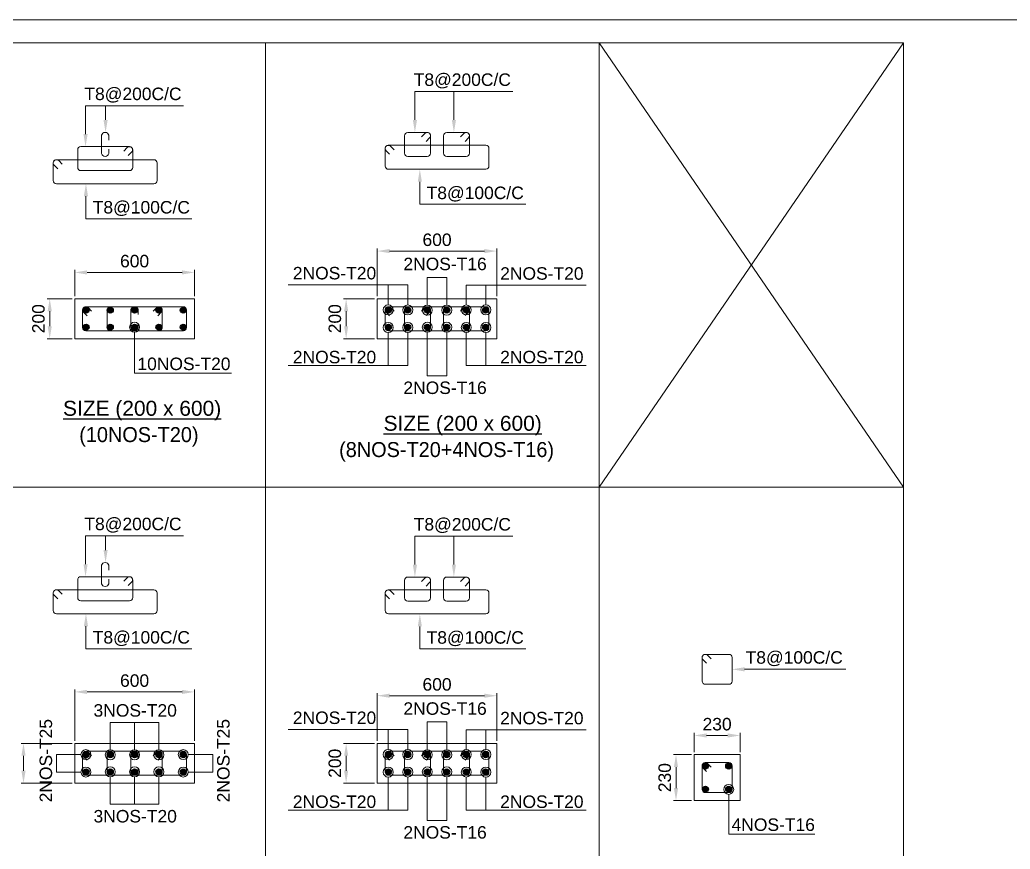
# Model space of a CAD drawing. Header units: metres. Extents: x 21100 to 202285, y -1545145 to -1477211.
# Drawn here: x 151857 to 171686, y -1502352 to -1485745 of the extents above; entities that cross this region are included whole.
import ezdxf

# ---------------------------------------------------------------- set-up
doc = ezdxf.new("R2010")
doc.units = ezdxf.units.M
doc.header["$LTSCALE"] = 15
doc.header["$MEASUREMENT"] = 0
for name, color, linetype, lineweight in [('COLUMN SECTION_ASC', 132, 'Continuous', 9), ('DIMENSION_ASC', 251, 'Continuous', 9), ('LEADER_ASC', 152, 'Continuous', 15), ('SCHEDULED BORDER_ASC', 4, 'Continuous', 18), ('STEEL DIST._ASC', 132, 'Continuous', 25), ('STIRRUPS_ASC', 22, 'Continuous', 5), ('TEXT HEADER_ASC', 7, 'Continuous', 25), ('TEXT SCHEDULE_ASC', 7, 'Continuous', 5), ('TEXT_ASC', 7, 'Continuous', 25), ('VIEWPORT_ASC', 6, 'Continuous', 15)]:
    doc.layers.add(name, color=color, linetype=linetype, lineweight=lineweight)
doc.layers.add('CONC.', color=6, linetype='Continuous')
doc.styles.add('ASC', font='swiss.ttf')
doc.styles.add('ASC_DIMENSION', font='swiss.ttf', dxfattribs={"height": 250})
doc.styles.add('STANDERD ASC', font='swiss.ttf', dxfattribs={"height": 250})

# ---------------------------------------------------------------- blocks, each defined once
blk = doc.blocks.new('_DotBlank')
at = {"color": 0, "lineweight": -2}
blk.add_line((-0.5, 0), (-1, 0), dxfattribs=at)
blk.add_circle((0, 0), 0.5, dxfattribs=at)

msp = doc.modelspace()

# ---------------------------------------------------------------- hatches: boundary and pattern name
at = {"layer": 'STEEL DIST._ASC'}
h = msp.add_hatch(color=155, dxfattribs=at)
h.dxf.hatch_style = 1
edge = h.paths.add_edge_path()
edge.add_arc((153182.3, -1491558.2), 60, 180, 540)
h = msp.add_hatch(color=155, dxfattribs=at)
h.dxf.hatch_style = 1
edge = h.paths.add_edge_path()
edge.add_arc((153668.7, -1491558.2), 60, 180, 540)
h = msp.add_hatch(color=155, dxfattribs=at)
h.dxf.hatch_style = 1
edge = h.paths.add_edge_path()
edge.add_arc((154155.2, -1491558.2), 60, 180, 540)
h = msp.add_hatch(color=155, dxfattribs=at)
h.dxf.hatch_style = 1
edge = h.paths.add_edge_path()
edge.add_arc((154641.8, -1491558.2), 60, 180, 540)
h = msp.add_hatch(color=155, dxfattribs=at)
h.dxf.hatch_style = 1
edge = h.paths.add_edge_path()
edge.add_arc((155128, -1491558.2), 60, 0, 360, ccw=False)
h = msp.add_hatch(color=155, dxfattribs=at)
h.dxf.hatch_style = 1
edge = h.paths.add_edge_path()
edge.add_arc((159237.5, -1491558.2), 60, 180, 540)
h = msp.add_hatch(color=155, dxfattribs=at)
h.dxf.hatch_style = 1
edge = h.paths.add_edge_path()
edge.add_arc((159623.7, -1491558.2), 60, 180, 540)
h = msp.add_hatch(color=155, dxfattribs=at)
h.dxf.hatch_style = 1
edge = h.paths.add_edge_path()
edge.add_arc((160015.2, -1491558.2), 60, 180, 540)
h = msp.add_hatch(color=155, dxfattribs=at)
h.dxf.hatch_style = 1
edge = h.paths.add_edge_path()
edge.add_arc((160403.6, -1491558.2), 60, 180, 540)
h = msp.add_hatch(color=155, dxfattribs=at)
h.dxf.hatch_style = 1
edge = h.paths.add_edge_path()
edge.add_arc((160795.1, -1491558.2), 60, 180, 540)
h = msp.add_hatch(color=155, dxfattribs=at)
h.dxf.hatch_style = 1
edge = h.paths.add_edge_path()
edge.add_arc((161183.3, -1491558.2), 60, 0, 360, ccw=False)
h = msp.add_hatch(color=155, dxfattribs=at)
h.dxf.hatch_style = 1
edge = h.paths.add_edge_path()
edge.add_arc((153182.3, -1491899.9), 60, -180, 180, ccw=False)
h = msp.add_hatch(color=155, dxfattribs=at)
h.dxf.hatch_style = 1
edge = h.paths.add_edge_path()
edge.add_arc((153668.7, -1491899.9), 60, -180, 180, ccw=False)
h = msp.add_hatch(color=155, dxfattribs=at)
h.dxf.hatch_style = 1
edge = h.paths.add_edge_path()
edge.add_arc((154155.2, -1491899.9), 60, -180, 180, ccw=False)
h = msp.add_hatch(color=155, dxfattribs=at)
h.dxf.hatch_style = 1
edge = h.paths.add_edge_path()
edge.add_arc((154641.8, -1491899.9), 60, -180, 180, ccw=False)
h = msp.add_hatch(color=155, dxfattribs=at)
h.dxf.hatch_style = 1
edge = h.paths.add_edge_path()
edge.add_arc((155128, -1491899.9), 60, 360, 720)
h = msp.add_hatch(color=155, dxfattribs=at)
h.dxf.hatch_style = 1
edge = h.paths.add_edge_path()
edge.add_arc((159237.5, -1491899.9), 60, -180, 180, ccw=False)
h = msp.add_hatch(color=155, dxfattribs=at)
h.dxf.hatch_style = 1
edge = h.paths.add_edge_path()
edge.add_arc((159623.7, -1491899.9), 60, -180, 180, ccw=False)
h = msp.add_hatch(color=155, dxfattribs=at)
h.dxf.hatch_style = 1
edge = h.paths.add_edge_path()
edge.add_arc((160015.2, -1491899.8), 60, -180, 180, ccw=False)
h = msp.add_hatch(color=155, dxfattribs=at)
h.dxf.hatch_style = 1
edge = h.paths.add_edge_path()
edge.add_arc((160403.6, -1491899.9), 60, -180, 180, ccw=False)
h = msp.add_hatch(color=155, dxfattribs=at)
h.dxf.hatch_style = 1
edge = h.paths.add_edge_path()
edge.add_arc((160795.1, -1491899.8), 60, -180, 180, ccw=False)
h = msp.add_hatch(color=155, dxfattribs=at)
h.dxf.hatch_style = 1
edge = h.paths.add_edge_path()
edge.add_arc((161183.3, -1491899.9), 60, 360, 720)
h = msp.add_hatch(color=155, dxfattribs=at)
h.dxf.hatch_style = 1
edge = h.paths.add_edge_path()
edge.add_arc((153182.3, -1500461), 60, 180, 540)
h = msp.add_hatch(color=155, dxfattribs=at)
h.dxf.hatch_style = 1
edge = h.paths.add_edge_path()
edge.add_arc((153668.7, -1500461), 60, 180, 540)
h = msp.add_hatch(color=155, dxfattribs=at)
h.dxf.hatch_style = 1
edge = h.paths.add_edge_path()
edge.add_arc((154155.2, -1500461), 60, 180, 540)
h = msp.add_hatch(color=155, dxfattribs=at)
h.dxf.hatch_style = 1
edge = h.paths.add_edge_path()
edge.add_arc((154641.8, -1500461), 60, 180, 540)
h = msp.add_hatch(color=155, dxfattribs=at)
h.dxf.hatch_style = 1
edge = h.paths.add_edge_path()
edge.add_arc((155128, -1500461), 60, 0, 360, ccw=False)
h = msp.add_hatch(color=155, dxfattribs=at)
h.dxf.hatch_style = 1
edge = h.paths.add_edge_path()
edge.add_arc((159237.5, -1500461), 60, 180, 540)
h = msp.add_hatch(color=155, dxfattribs=at)
h.dxf.hatch_style = 1
edge = h.paths.add_edge_path()
edge.add_arc((159623.7, -1500461), 60, 180, 540)
h = msp.add_hatch(color=155, dxfattribs=at)
h.dxf.hatch_style = 1
edge = h.paths.add_edge_path()
edge.add_arc((160015.2, -1500460.9), 60, 180, 540)
h = msp.add_hatch(color=155, dxfattribs=at)
h.dxf.hatch_style = 1
edge = h.paths.add_edge_path()
edge.add_arc((160403.6, -1500461), 60, 180, 540)
h = msp.add_hatch(color=155, dxfattribs=at)
h.dxf.hatch_style = 1
edge = h.paths.add_edge_path()
edge.add_arc((160795.1, -1500460.9), 60, 180, 540)
h = msp.add_hatch(color=155, dxfattribs=at)
h.dxf.hatch_style = 1
edge = h.paths.add_edge_path()
edge.add_arc((161183.3, -1500461), 60, 0, 360, ccw=False)
h = msp.add_hatch(color=155, dxfattribs=at)
h.dxf.hatch_style = 1
edge = h.paths.add_edge_path()
edge.add_arc((165584.7, -1500687.7), 60, 180, 540)
h = msp.add_hatch(color=155, dxfattribs=at)
h.dxf.hatch_style = 1
edge = h.paths.add_edge_path()
edge.add_arc((166050.4, -1500687.7), 60, 0, 360, ccw=False)
h = msp.add_hatch(color=155, dxfattribs=at)
h.dxf.hatch_style = 1
edge = h.paths.add_edge_path()
edge.add_arc((153182.3, -1500802.6), 60, -180, 180, ccw=False)
h = msp.add_hatch(color=155, dxfattribs=at)
h.dxf.hatch_style = 1
edge = h.paths.add_edge_path()
edge.add_arc((153668.7, -1500802.6), 60, -180, 180, ccw=False)
h = msp.add_hatch(color=155, dxfattribs=at)
h.dxf.hatch_style = 1
edge = h.paths.add_edge_path()
edge.add_arc((154155.2, -1500802.6), 60, -180, 180, ccw=False)
h = msp.add_hatch(color=155, dxfattribs=at)
h.dxf.hatch_style = 1
edge = h.paths.add_edge_path()
edge.add_arc((154641.8, -1500802.6), 60, -180, 180, ccw=False)
h = msp.add_hatch(color=155, dxfattribs=at)
h.dxf.hatch_style = 1
edge = h.paths.add_edge_path()
edge.add_arc((155128, -1500802.6), 60, 360, 720)
h = msp.add_hatch(color=155, dxfattribs=at)
h.dxf.hatch_style = 1
edge = h.paths.add_edge_path()
edge.add_arc((159237.5, -1500802.6), 60, -180, 180, ccw=False)
h = msp.add_hatch(color=155, dxfattribs=at)
h.dxf.hatch_style = 1
edge = h.paths.add_edge_path()
edge.add_arc((159623.7, -1500802.6), 60, -180, 180, ccw=False)
h = msp.add_hatch(color=155, dxfattribs=at)
h.dxf.hatch_style = 1
edge = h.paths.add_edge_path()
edge.add_arc((160015.2, -1500802.6), 60, -180, 180, ccw=False)
h = msp.add_hatch(color=155, dxfattribs=at)
h.dxf.hatch_style = 1
edge = h.paths.add_edge_path()
edge.add_arc((160403.6, -1500802.6), 60, -180, 180, ccw=False)
h = msp.add_hatch(color=155, dxfattribs=at)
h.dxf.hatch_style = 1
edge = h.paths.add_edge_path()
edge.add_arc((160795.1, -1500802.6), 60, -180, 180, ccw=False)
h = msp.add_hatch(color=155, dxfattribs=at)
h.dxf.hatch_style = 1
edge = h.paths.add_edge_path()
edge.add_arc((161183.3, -1500802.6), 60, 360, 720)
h = msp.add_hatch(color=155, dxfattribs=at)
h.dxf.hatch_style = 1
edge = h.paths.add_edge_path()
edge.add_arc((165584.7, -1501149.3), 60, -180, 180, ccw=False)
h = msp.add_hatch(color=155, dxfattribs=at)
h.dxf.hatch_style = 1
edge = h.paths.add_edge_path()
edge.add_arc((166050.4, -1501149.3), 60, 360, 720)

# ---------------------------------------------------------------- linework, layer by layer
at = {"layer": 'COLUMN SECTION_ASC'}
for p, q in [((152955.2, -1491329.5), (152955.2, -1492129.5)), ((155355.2, -1491329.5), (152955.2, -1491329.5)), ((155355.2, -1492129.5), (155355.2, -1491329.5)), ((159010.4, -1491329.5), (159010.4, -1492129.5)), ((161410.4, -1491329.5), (159010.4, -1491329.5)), ((161410.4, -1492129.5), (161410.4, -1491329.5)), ((152955.2, -1492129.5), (155355.2, -1492129.5)), ((159010.4, -1492129.5), (161410.4, -1492129.5)), ((152955.2, -1500232.3), (152955.2, -1501032.3)), ((155355.2, -1500232.3), (152955.2, -1500232.3)), ((155355.2, -1501032.3), (155355.2, -1500232.3)), ((159010.4, -1500232.3), (159010.4, -1501032.3)), ((161410.4, -1500232.3), (159010.4, -1500232.3)), ((161410.4, -1501032.3), (161410.4, -1500232.3)), ((165357.6, -1500459), (165357.6, -1501379)), ((166277.6, -1500459), (165357.6, -1500459)), ((166277.6, -1501379), (166277.6, -1500459)), ((152955.2, -1501032.3), (155355.2, -1501032.3)), ((159010.4, -1501032.3), (161410.4, -1501032.3)), ((165357.6, -1501379), (166277.6, -1501379))]:
    msp.add_line(p, q, dxfattribs=at)
at = {"layer": 'DIMENSION_ASC'}
for p, q in [((159010.4, -1491279.5), (159010.4, -1490325.5)), ((161410.4, -1491279.5), (161410.4, -1490325.5)), ((159260.4, -1490375.5), (161160.4, -1490375.5)), ((152955.2, -1491279.5), (152955.2, -1490752.8)), ((153205.2, -1490802.8), (155105.2, -1490802.8)), ((155355.2, -1491279.5), (155355.2, -1490752.8)), ((152905.2, -1491329.5), (152405.7, -1491329.5)), ((158960.4, -1491329.5), (158340.4, -1491329.5)), ((152455.7, -1491879.5), (152455.7, -1491579.5)), ((158390.4, -1491879.5), (158390.4, -1491579.5)), ((152905.2, -1492129.5), (152405.7, -1492129.5)), ((158960.4, -1492129.5), (158340.4, -1492129.5)), ((152955.2, -1500182.3), (152955.2, -1499152.2)), ((153205.2, -1499202.2), (155105.2, -1499202.2)), ((155355.2, -1500182.3), (155355.2, -1499152.2)), ((159010.4, -1500182.3), (159010.4, -1499228.3)), ((161410.4, -1500182.3), (161410.4, -1499228.3)), ((159260.4, -1499278.3), (161160.4, -1499278.3)), ((165357.6, -1500409), (165357.6, -1500024.7)), ((166277.6, -1500409), (166277.6, -1500024.7)), ((152905.2, -1500232.3), (151880.9, -1500232.3)), ((158960.4, -1500232.3), (158340.4, -1500232.3)), ((165607.6, -1500074.7), (166027.6, -1500074.7)), ((151930.9, -1500782.3), (151930.9, -1500482.3)), ((158390.4, -1500782.3), (158390.4, -1500482.3)), ((165307.6, -1500459), (164944.8, -1500459)), ((164994.8, -1501129), (164994.8, -1500709)), ((152905.2, -1501032.3), (151880.9, -1501032.3)), ((158960.4, -1501032.3), (158340.4, -1501032.3)), ((165307.6, -1501379), (164944.8, -1501379))]:
    msp.add_line(p, q, dxfattribs=at)
for points in [[(160015.2, -1491358.2), (160015.2, -1490901.3), (160405.6, -1490901.3)], [(160405.6, -1491358.2), (160405.6, -1490901.3), (160015.2, -1490901.3)], [(159232.6, -1491353.1), (159232.6, -1491053.1), (157227.5, -1491052.5)], [(159625, -1491354.5), (159625, -1491052.5), (157227.5, -1491052.5)], [(160795.8, -1491354.5), (160795.8, -1491059.3), (163193.3, -1491059.3)], [(161188.2, -1491353.1), (161188.2, -1491060), (163193.3, -1491059.3)], [(154155.2, -1492099.9), (154155.2, -1492822.6), (156097.1, -1492822.6)], [(159625, -1492104.5), (159625, -1492667.3), (157227.5, -1492667.3)], [(159232.6, -1492106), (159232.6, -1492666.7), (157227.5, -1492667.3)], [(160015.2, -1492100.9), (160015.2, -1492871.8), (160405.6, -1492871.8)], [(160405.6, -1492100.9), (160405.6, -1492871.8), (160015.2, -1492871.8)], [(160795.8, -1492104.5), (160795.8, -1492667.3), (163193.3, -1492667.3)], [(161188.2, -1492106), (161188.2, -1492666.7), (163193.3, -1492667.3)], [(153668.7, -1500262), (153668.7, -1499811.9), (154506.3, -1499811.9)], [(154641.6, -1500262), (154641.6, -1499811.9), (153668.7, -1499811.9)], [(154155.2, -1500262), (154155.2, -1499811.9), (154641.6, -1499811.9)], [(160015.2, -1500260.9), (160015.2, -1499804.1), (160405.6, -1499804.1)], [(160405.6, -1500260.9), (160405.6, -1499804.1), (160015.2, -1499804.1)], [(159232.6, -1500255.9), (159232.6, -1499955.9), (157227.5, -1499955.3)], [(159625, -1500257.3), (159625, -1499955.3), (157227.5, -1499955.3)], [(160795.8, -1500257.3), (160795.8, -1499962.1), (163193.3, -1499962.1)], [(161188.2, -1500255.9), (161188.2, -1499962.8), (163193.3, -1499962.1)], [(152980.8, -1500457.9), (152591.8, -1500457.9), (152591.8, -1500806.7)], [(152980.8, -1500806.7), (152591.8, -1500806.7), (152591.8, -1500457.9)], [(155329.6, -1500457.9), (155718.5, -1500457.9), (155718.5, -1500806.7)], [(155329.6, -1500806.7), (155718.5, -1500806.7), (155718.5, -1500457.9)], [(153668.7, -1501002.6), (153668.7, -1501452.8), (154506.3, -1501452.8)], [(154641.6, -1501002.6), (154641.6, -1501452.8), (153668.7, -1501452.8)], [(154155.2, -1501002.6), (154155.2, -1501452.8), (154641.6, -1501452.8)], [(159625, -1501007.3), (159625, -1501570.1), (157227.5, -1501570.1)], [(159232.6, -1501008.7), (159232.6, -1501569.5), (157227.5, -1501570.1)], [(160015.2, -1501003.7), (160015.2, -1501774.5), (160405.6, -1501774.5)], [(160405.6, -1501003.7), (160405.6, -1501774.5), (160015.2, -1501774.5)], [(160795.8, -1501007.3), (160795.8, -1501570.1), (163193.3, -1501570.1)], [(161188.2, -1501008.7), (161188.2, -1501569.5), (163193.3, -1501570.1)], [(166050.2, -1501354), (166050.2, -1502050.4), (167774.9, -1502050.4)]]:
    msp.add_lwpolyline(points, dxfattribs=at)
for points in [[(159260.4, -1490333.8), (159260.4, -1490417.2), (159010.4, -1490375.5)], [(161160.4, -1490417.2), (161160.4, -1490333.8), (161410.4, -1490375.5)], [(153205.2, -1490761.1), (153205.2, -1490844.5), (152955.2, -1490802.8)], [(155105.2, -1490844.5), (155105.2, -1490761.1), (155355.2, -1490802.8)], [(152497.3, -1491579.5), (152414, -1491579.5), (152455.7, -1491329.5)], [(158432.1, -1491579.5), (158348.8, -1491579.5), (158390.4, -1491329.5)], [(152414, -1491879.5), (152497.3, -1491879.5), (152455.7, -1492129.5)], [(158348.8, -1491879.5), (158432.1, -1491879.5), (158390.4, -1492129.5)], [(153205.2, -1499160.6), (153205.2, -1499243.9), (152955.2, -1499202.2)], [(155105.2, -1499243.9), (155105.2, -1499160.6), (155355.2, -1499202.2)], [(159260.4, -1499236.6), (159260.4, -1499320), (159010.4, -1499278.3)], [(161160.4, -1499320), (161160.4, -1499236.6), (161410.4, -1499278.3)], [(165607.6, -1500033), (165607.6, -1500116.4), (165357.6, -1500074.7)], [(166027.6, -1500116.4), (166027.6, -1500033), (166277.6, -1500074.7)], [(151972.6, -1500482.3), (151889.3, -1500482.3), (151930.9, -1500232.3)], [(158432.1, -1500482.3), (158348.8, -1500482.3), (158390.4, -1500232.3)], [(165036.5, -1500709), (164953.1, -1500709), (164994.8, -1500459)], [(151889.3, -1500782.3), (151972.6, -1500782.3), (151930.9, -1501032.3)], [(158348.8, -1500782.3), (158432.1, -1500782.3), (158390.4, -1501032.3)], [(164953.1, -1501129), (165036.5, -1501129), (164994.8, -1501379)]]:
    msp.add_solid(points, dxfattribs=at)
at = {"layer": 'LEADER_ASC'}
for points in [[(159767.4, -1487750), (159767.4, -1487182.1), (161728, -1487182.1)], [(160548, -1487750), (160548, -1487182.1), (161695.1, -1487182.1)], [(153173.1, -1488034.1), (153173.1, -1487466.3), (155133.7, -1487466.3)], [(153574.2, -1487750.2), (153574.2, -1487466.3), (155081.5, -1487466.3)], [(159865.8, -1488987.3), (159865.8, -1489439.4), (161988, -1489439.4)], [(153180.9, -1489276.1), (153180.9, -1489728.2), (155303.2, -1489728.2)], [(153173.1, -1496645.6), (153173.1, -1496077.8), (155133.7, -1496077.8)], [(153574.2, -1496361.7), (153574.2, -1496077.8), (155081.5, -1496077.8)], [(159767.4, -1496652.7), (159767.4, -1496084.9), (161728, -1496084.9)], [(160548, -1496652.7), (160548, -1496084.9), (161695.1, -1496084.9)], [(153180.9, -1497887.6), (153180.9, -1498339.7), (155303.2, -1498339.7)], [(159865.8, -1497890), (159865.8, -1498342.2), (161988, -1498342.2)], [(166367.6, -1498750.2), (168396.2, -1498750.2)]]:
    msp.add_lwpolyline(points, dxfattribs=at)
for points in [[(153615.8, -1487750.2), (153574.2, -1488000.2), (153532.5, -1487750.2)], [(159809.1, -1487750), (159767.4, -1488000), (159725.8, -1487750)], [(160589.7, -1487750), (160548, -1488000), (160506.3, -1487750)], [(153214.8, -1488034.1), (153173.1, -1488284.1), (153131.5, -1488034.1)], [(159824.1, -1488987.3), (159865.8, -1488737.3), (159907.4, -1488987.3)], [(153139.3, -1489276.1), (153180.9, -1489026.1), (153222.6, -1489276.1)], [(153615.8, -1496361.7), (153574.2, -1496611.7), (153532.5, -1496361.7)], [(153214.8, -1496645.6), (153173.1, -1496895.6), (153131.5, -1496645.6)], [(159809.1, -1496652.7), (159767.4, -1496902.7), (159725.8, -1496652.7)], [(160589.7, -1496652.7), (160548, -1496902.7), (160506.3, -1496652.7)], [(153139.3, -1497887.6), (153180.9, -1497637.6), (153222.6, -1497887.6)], [(159824.1, -1497890), (159865.8, -1497640), (159907.4, -1497890)], [(166367.6, -1498791.9), (166117.6, -1498750.2), (166367.6, -1498708.6)]]:
    msp.add_solid(points, dxfattribs=at)
at = {"layer": 'SCHEDULED BORDER_ASC'}
for p, q in [((134074.4, -1486202.8), (169549.3, -1486202.8)), ((156775.3, -1486202.8), (156775.3, -1515004)), ((163456, -1486202.8), (163456, -1515004)), ((169549.3, -1486202.8), (169549.3, -1515004)), ((144158.1, -1495105.6), (169549.3, -1495105.6))]:
    msp.add_line(p, q, dxfattribs=at)
at = {"layer": 'SCHEDULED BORDER_ASC', "color": 8}
for p, q in [((163456, -1486202.8), (169549.3, -1495105.6)), ((169549.3, -1486202.8), (163456, -1495105.6))]:
    msp.add_line(p, q, dxfattribs=at)
at = {"layer": 'STEEL DIST._ASC'}
for centre in [(153182.3, -1491558.2), (153668.7, -1491558.2), (154155.2, -1491558.2), (154641.8, -1491558.2), (155128, -1491558.2), (159237.5, -1491558.2), (159623.7, -1491558.2), (160015.2, -1491558.2), (160403.6, -1491558.2), (160795.1, -1491558.2), (161183.3, -1491558.2), (153182.3, -1491899.9), (153668.7, -1491899.9), (154155.2, -1491899.9), (154641.8, -1491899.9), (155128, -1491899.9), (159237.5, -1491899.9), (159623.7, -1491899.9), (160015.2, -1491899.8), (160403.6, -1491899.9), (160795.1, -1491899.8), (161183.3, -1491899.9), (153182.3, -1500461), (153668.7, -1500461), (154155.2, -1500461), (154641.8, -1500461), (155128, -1500461), (159237.5, -1500461), (159623.7, -1500461), (160015.2, -1500460.9), (160403.6, -1500461), (160795.1, -1500460.9), (161183.3, -1500461), (165584.7, -1500687.7), (166050.4, -1500687.7), (153182.3, -1500802.6), (153668.7, -1500802.6), (154155.2, -1500802.6), (154641.8, -1500802.6), (155128, -1500802.6), (159237.5, -1500802.6), (159623.7, -1500802.6), (160015.2, -1500802.6), (160403.6, -1500802.6), (160795.1, -1500802.6), (161183.3, -1500802.6), (165584.7, -1501149.3), (166050.4, -1501149.3)]:
    msp.add_circle(centre, 60, dxfattribs=at)
at = {"layer": 'STIRRUPS_ASC'}
for p, q in [((153492.1, -1488055.7), (153492, -1488423.7)), ((153639.3, -1488152.9), (153639.3, -1488055.8)), ((159560, -1488065), (159560, -1488415)), ((160012.8, -1487999.9), (159625, -1488000)), ((159969, -1488019.7), (159900, -1488088.6)), ((159990.5, -1488179.1), (160058.7, -1488110.9)), ((160080, -1488414.9), (160080, -1488065.6)), ((160339.9, -1488065), (160339.9, -1488415)), ((160792.7, -1487999.9), (160404.9, -1488000)), ((160748.9, -1488019.6), (160679.9, -1488088.6)), ((160770.4, -1488179.1), (160838.6, -1488110.9)), ((160859.8, -1488414.9), (160859.8, -1488065.6)), ((153015.5, -1488349.1), (153015.5, -1488699.1)), ((154049.9, -1488284.1), (153080.5, -1488284.1)), ((153639.3, -1488423.9), (153639.3, -1488334)), ((154006.2, -1488303.9), (153937.2, -1488372.8)), ((159170.4, -1488321.3), (159170.4, -1488672.3)), ((161186.4, -1488257.3), (159234.4, -1488257.3)), ((159350.3, -1488346.7), (159279.6, -1488276)), ((161250.4, -1488673.3), (161250.4, -1488321.3)), ((154541.7, -1488546.1), (152589.7, -1488546.1)), ((154027.7, -1488463.3), (154095.9, -1488395.1)), ((154117.1, -1488699.1), (154117.1, -1488349.8)), ((159189.1, -1488366.5), (159259.8, -1488437.2)), ((159625, -1488480), (160015, -1488479.9)), ((160404.9, -1488480), (160794.8, -1488479.9)), ((152525.7, -1488610.1), (152525.7, -1488961.1)), ((152544.4, -1488655.3), (152615.1, -1488726)), ((152705.6, -1488635.5), (152634.9, -1488564.8)), ((154605.7, -1488962.1), (154605.7, -1488610.1)), ((159235.4, -1488737.3), (161186.4, -1488737.3)), ((153080.5, -1488764.1), (154052.1, -1488764.1)), ((152590.7, -1489026.1), (154541.7, -1489026.1)), ((155131.2, -1491489.5), (153179.2, -1491489.5)), ((153295.1, -1491579), (153224.4, -1491508.3)), ((154639.4, -1491489.5), (153670, -1491489.5)), ((154595.6, -1491509.3), (154526.6, -1491578.3)), ((161186.4, -1491489.5), (159234.4, -1491489.5)), ((159350.3, -1491579), (159279.6, -1491508.3)), ((160012.8, -1491489.5), (159625, -1491489.5)), ((159969, -1491509.2), (159900, -1491578.2)), ((160792.7, -1491489.5), (160404.9, -1491489.5)), ((160748.9, -1491509.2), (160679.9, -1491578.2)), ((153115.2, -1491553.5), (153115.2, -1491904.5)), ((153133.9, -1491598.8), (153204.6, -1491669.5)), ((153605, -1491554.5), (153605, -1491904.5)), ((154081.6, -1491545.5), (154081.5, -1491913.5)), ((154228.8, -1491642.7), (154228.8, -1491545.6)), ((154617.1, -1491668.8), (154685.4, -1491600.5)), ((154706.6, -1491904.5), (154706.6, -1491555.2)), ((155195.2, -1491905.5), (155195.2, -1491553.5)), ((159170.4, -1491553.5), (159170.4, -1491904.5)), ((159189.1, -1491598.8), (159259.8, -1491669.5)), ((159560, -1491554.5), (159560, -1491904.5)), ((159990.5, -1491668.7), (160058.7, -1491600.4)), ((160080, -1491904.5), (160080, -1491555.2)), ((160339.9, -1491554.5), (160339.9, -1491904.5)), ((160770.4, -1491668.7), (160838.6, -1491600.4)), ((160859.8, -1491904.5), (160859.8, -1491555.2)), ((161250.4, -1491905.5), (161250.4, -1491553.5)), ((154228.8, -1491913.7), (154228.8, -1491823.9)), ((153180.2, -1491969.5), (155131.2, -1491969.5)), ((153670, -1491969.5), (154641.6, -1491969.5)), ((159235.4, -1491969.5), (161186.4, -1491969.5)), ((159625, -1491969.5), (160015, -1491969.5)), ((160404.9, -1491969.5), (160794.8, -1491969.5)), ((153492.1, -1496667.1), (153492, -1497035.2)), ((153639.3, -1496764.4), (153639.3, -1496667.3)), ((153015.5, -1496960.6), (153015.5, -1497310.6)), ((154049.9, -1496895.6), (153080.5, -1496895.6)), ((153639.3, -1497035.4), (153639.3, -1496945.5)), ((154006.2, -1496915.3), (153937.2, -1496984.3)), ((154027.7, -1497074.8), (154095.9, -1497006.6)), ((154117.1, -1497310.6), (154117.1, -1496961.3)), ((159560, -1496967.8), (159560, -1497317.8)), ((160012.8, -1496902.7), (159625, -1496902.8)), ((159969, -1496922.4), (159900, -1496991.4)), ((159990.5, -1497081.9), (160058.7, -1497013.7)), ((160080, -1497317.7), (160080, -1496968.4)), ((160339.9, -1496967.8), (160339.9, -1497317.8)), ((160792.7, -1496902.7), (160404.9, -1496902.8)), ((160748.9, -1496922.4), (160679.9, -1496991.4)), ((160770.4, -1497081.9), (160838.6, -1497013.7)), ((160859.8, -1497317.7), (160859.8, -1496968.4)), ((152525.7, -1497221.6), (152525.7, -1497572.6)), ((152544.4, -1497266.8), (152615.1, -1497337.5)), ((154541.7, -1497157.6), (152589.7, -1497157.6)), ((152705.6, -1497247), (152634.9, -1497176.3)), ((154605.7, -1497573.6), (154605.7, -1497221.6)), ((159170.4, -1497224), (159170.4, -1497575)), ((159189.1, -1497269.3), (159259.8, -1497340)), ((161186.4, -1497160), (159234.4, -1497160)), ((159350.3, -1497249.5), (159279.6, -1497178.8)), ((161250.4, -1497576), (161250.4, -1497224)), ((153080.5, -1497375.6), (154052.1, -1497375.6)), ((159625, -1497382.8), (160015, -1497382.7)), ((160404.9, -1497382.8), (160794.8, -1497382.7)), ((152590.7, -1497637.6), (154541.7, -1497637.6)), ((159235.4, -1497640), (161186.4, -1497640)), ((166053.6, -1498450.2), (165581.6, -1498450.2)), ((165517.6, -1498514.2), (165517.6, -1498985.2)), ((165536.3, -1498559.5), (165607, -1498630.2)), ((165697.5, -1498539.7), (165626.8, -1498469)), ((166117.6, -1498986.2), (166117.6, -1498514.2)), ((165582.6, -1499050.2), (166053.6, -1499050.2)), ((155131.2, -1500392.3), (153179.2, -1500392.3)), ((153295.1, -1500481.8), (153224.4, -1500411.1)), ((154639.4, -1500392.3), (153670, -1500392.3)), ((154595.6, -1500412), (154526.6, -1500481)), ((161186.4, -1500392.3), (159234.4, -1500392.3)), ((159350.3, -1500481.8), (159279.6, -1500411.1)), ((160012.8, -1500392.3), (159625, -1500392.3)), ((159969, -1500412), (159900, -1500481)), ((160792.7, -1500392.2), (160404.9, -1500392.3)), ((160748.9, -1500412), (160679.9, -1500481)), ((153115.2, -1500456.3), (153115.2, -1500807.3)), ((153133.9, -1500501.6), (153204.6, -1500572.3)), ((153605, -1500457.3), (153605, -1500807.3)), ((154081.6, -1500448.2), (154081.5, -1500816.3)), ((154228.8, -1500545.5), (154228.8, -1500448.4)), ((154617.1, -1500571.5), (154685.4, -1500503.3)), ((154706.6, -1500807.3), (154706.6, -1500458)), ((155195.2, -1500808.3), (155195.2, -1500456.3)), ((159170.4, -1500456.3), (159170.4, -1500807.3)), ((159189.1, -1500501.6), (159259.8, -1500572.3)), ((159560, -1500457.3), (159560, -1500807.3)), ((159990.5, -1500571.5), (160058.7, -1500503.2)), ((160080, -1500807.3), (160080, -1500457.9)), ((160339.9, -1500457.3), (160339.9, -1500807.3)), ((160770.4, -1500571.5), (160838.6, -1500503.2)), ((160859.8, -1500807.2), (160859.8, -1500457.9)), ((161250.4, -1500808.3), (161250.4, -1500456.3)), ((166053.6, -1500619), (165581.6, -1500619)), ((165697.5, -1500708.5), (165626.8, -1500637.8)), ((154228.8, -1500816.5), (154228.8, -1500726.6)), ((165517.6, -1500683), (165517.6, -1501154)), ((165536.3, -1500728.3), (165607, -1500799)), ((166117.6, -1501155), (166117.6, -1500683)), ((153180.2, -1500872.3), (155131.2, -1500872.3)), ((153670, -1500872.3), (154641.6, -1500872.3)), ((159235.4, -1500872.3), (161186.4, -1500872.3)), ((159625, -1500872.3), (160015, -1500872.3)), ((160404.9, -1500872.3), (160794.8, -1500872.2)), ((165582.6, -1501219), (166053.6, -1501219))]:
    msp.add_line(p, q, dxfattribs=at)
for centre, radius, start, end in [((153565.7, -1488076.1), 76.4, 15.42033, 164.45289), ((159625, -1488065), 65, 90, 180), ((160015, -1488065.6), 65, 360, 135), ((160012.8, -1488064.9), 65, 315, 90), ((160404.9, -1488065), 65, 90, 180), ((160794.8, -1488065.6), 65, 360, 135), ((160792.7, -1488064.9), 65, 315, 90), ((153080.5, -1488349.1), 65, 90, 180), ((154052.1, -1488349.8), 65, 360, 135), ((154049.9, -1488349.1), 65, 315, 90), ((159235.1, -1488322.9), 64.7, 46.45047, 178.54594), ((159236, -1488321.9), 64.7, 91.45406, 223.54953), ((161184.8, -1488322.9), 65.6, 1.39718, 88.60282), ((152590.4, -1488611.7), 64.7, 46.45047, 178.54594), ((152591.3, -1488610.7), 64.7, 91.45406, 223.54953), ((153565.7, -1488403.3), 76.4, 195.48832, 344.38444), ((154540.1, -1488611.7), 65.6, 1.39718, 88.60282), ((159625, -1488415), 65, 180, 270), ((160015, -1488414.9), 65, 270, 0), ((160404.9, -1488415), 65, 180, 270), ((160794.8, -1488414.9), 65, 270, 0), ((153080.5, -1488699.1), 65, 180, 270), ((154052.1, -1488699.1), 65, 270, 0), ((159235.4, -1488672.3), 65, 180, 270), ((161184.8, -1488671.7), 65.6, 271.39718, 358.60282), ((152590.7, -1488961.1), 65, 180, 270), ((154540.1, -1488960.5), 65.6, 271.39718, 358.60282), ((153179.8, -1491555.2), 64.7, 46.45047, 178.54594), ((153180.8, -1491554.2), 64.7, 91.45406, 223.54953), ((153670, -1491554.5), 65, 90, 180), ((154155.2, -1491565.9), 76.4, 15.42033, 164.45289), ((154641.6, -1491555.2), 65, 360, 135), ((154639.4, -1491554.5), 65, 315, 90), ((155129.6, -1491555.1), 65.6, 1.39718, 88.60282), ((159235.1, -1491555.2), 64.7, 46.45047, 178.54594), ((159236, -1491554.2), 64.7, 91.45406, 223.54953), ((159625, -1491554.5), 65, 90, 180), ((160015, -1491555.2), 65, 360, 135), ((160012.8, -1491554.5), 65, 315, 90), ((160404.9, -1491554.5), 65, 90, 180), ((160794.8, -1491555.2), 65, 360, 135), ((160792.7, -1491554.5), 65, 315, 90), ((161184.8, -1491555.1), 65.6, 1.39718, 88.60282), ((153180.2, -1491904.5), 65, 180, 270), ((153670, -1491904.5), 65, 180, 270), ((154155.2, -1491893.1), 76.4, 195.48832, 344.38444), ((154641.6, -1491904.5), 65, 270, 0), ((155129.6, -1491903.9), 65.6, 271.39718, 358.60282), ((159235.4, -1491904.5), 65, 180, 270), ((159625, -1491904.5), 65, 180, 270), ((160015, -1491904.5), 65, 270, 0), ((160404.9, -1491904.5), 65, 180, 270), ((160794.8, -1491904.5), 65, 270, 0), ((161184.8, -1491903.9), 65.6, 271.39718, 358.60282), ((153565.7, -1496687.6), 76.4, 15.42033, 164.45289), ((153080.5, -1496960.6), 65, 90, 180), ((153565.7, -1497014.8), 76.4, 195.48832, 344.38444), ((154052.1, -1496961.3), 65, 360, 135), ((154049.9, -1496960.6), 65, 315, 90), ((159625, -1496967.8), 65, 90, 180), ((160015, -1496968.4), 65, 360, 135), ((160012.8, -1496967.7), 65, 315, 90), ((160404.9, -1496967.8), 65, 90, 180), ((160794.8, -1496968.4), 65, 360, 135), ((160792.7, -1496967.7), 65, 315, 90), ((152590.4, -1497223.2), 64.7, 46.45047, 178.54594), ((152591.3, -1497222.2), 64.7, 91.45406, 223.54953), ((154540.1, -1497223.2), 65.6, 1.39718, 88.60282), ((159235.1, -1497225.7), 64.7, 46.45047, 178.54594), ((159236, -1497224.7), 64.7, 91.45406, 223.54953), ((161184.8, -1497225.6), 65.6, 1.39718, 88.60282), ((153080.5, -1497310.6), 65, 180, 270), ((154052.1, -1497310.6), 65, 270, 0), ((159625, -1497317.8), 65, 180, 270), ((160015, -1497317.7), 65, 270, 0), ((160404.9, -1497317.8), 65, 180, 270), ((160794.8, -1497317.7), 65, 270, 0), ((152590.7, -1497572.6), 65, 180, 270), ((154540.1, -1497572), 65.6, 271.39718, 358.60282), ((159235.4, -1497575), 65, 180, 270), ((161184.8, -1497574.4), 65.6, 271.39718, 358.60282), ((165582.2, -1498515.9), 64.7, 46.45047, 178.54594), ((165583.2, -1498514.9), 64.7, 91.45406, 223.54953), ((166052, -1498515.8), 65.6, 1.39718, 88.60282), ((165582.6, -1498985.2), 65, 180, 270), ((166052, -1498984.6), 65.6, 271.39718, 358.60282), ((153179.8, -1500458), 64.7, 46.45047, 178.54594), ((153180.8, -1500457), 64.7, 91.45406, 223.54953), ((153670, -1500457.3), 65, 90, 180), ((154155.2, -1500468.7), 76.4, 15.42033, 164.45289), ((154641.6, -1500458), 65, 360, 135), ((154639.4, -1500457.3), 65, 315, 90), ((155129.6, -1500457.9), 65.6, 1.39718, 88.60282), ((159235.1, -1500458), 64.7, 46.45047, 178.54594), ((159236, -1500457), 64.7, 91.45406, 223.54953), ((159625, -1500457.3), 65, 90, 180), ((160015, -1500457.9), 65, 360, 135), ((160012.8, -1500457.3), 65, 315, 90), ((160404.9, -1500457.3), 65, 90, 180), ((160794.8, -1500457.9), 65, 360, 135), ((160792.7, -1500457.2), 65, 315, 90), ((161184.8, -1500457.9), 65.6, 1.39718, 88.60282), ((165582.2, -1500684.6), 64.7, 46.45047, 178.54594), ((165583.2, -1500683.7), 64.7, 91.45406, 223.54953), ((166052, -1500684.6), 65.6, 1.39718, 88.60282), ((153180.2, -1500807.3), 65, 180, 270), ((153670, -1500807.3), 65, 180, 270), ((154155.2, -1500795.9), 76.4, 195.48832, 344.38444), ((154641.6, -1500807.3), 65, 270, 0), ((155129.6, -1500806.7), 65.6, 271.39718, 358.60282), ((159235.4, -1500807.3), 65, 180, 270), ((159625, -1500807.3), 65, 180, 270), ((160015, -1500807.3), 65, 270, 0), ((160404.9, -1500807.3), 65, 180, 270), ((160794.8, -1500807.2), 65, 270, 0), ((161184.8, -1500806.7), 65.6, 271.39718, 358.60282), ((165582.6, -1501154), 65, 180, 270), ((166052, -1501153.4), 65.6, 271.39718, 358.60282)]:
    msp.add_arc(centre, radius, start, end, dxfattribs=at)
at = {"layer": 'VIEWPORT_ASC'}
msp.add_line((118184.6, -1485744.5), (202284.6, -1485744.5), dxfattribs=at)

# ---------------------------------------------------------------- block references
at = {"layer": 'DIMENSION_ASC', "xscale": 200, "yscale": 200, "zscale": 200}
for p, rotation in [((159232.6, -1491553.1), 269.9999999999867), ((159625, -1491554.5), 269.9999999999601), ((160015.2, -1491558.2), 270), ((160405.6, -1491558.2), 270), ((160795.8, -1491554.5), 270.0000000000135), ((161188.2, -1491553.1), 269.9999999999865), ((154155.2, -1491899.9), 90.00000000000723), ((159232.6, -1491906), 90), ((159625, -1491904.5), 90.00000000001748), ((160015.2, -1491900.9), 90), ((160405.6, -1491900.9), 90), ((160795.8, -1491904.5), 89.99999999998252), ((161188.2, -1491906), 90), ((153668.7, -1500462), 270), ((154155.2, -1500462), 269.9999999999897), ((154641.6, -1500462), 269.9999999999897), ((155129.6, -1500457.9), 180), ((159232.6, -1500455.9), 269.9999999999867), ((159625, -1500457.3), 269.9999999999601), ((160015.2, -1500460.9), 270), ((160405.6, -1500460.9), 270), ((160795.8, -1500457.3), 270.0000000000135), ((161188.2, -1500455.9), 269.9999999999865), ((153668.7, -1500802.6), 90), ((154155.2, -1500802.6), 90.00000000001026), ((154641.6, -1500802.6), 90.00000000001026), ((155129.6, -1500806.7), 180), ((159232.6, -1500808.7), 90), ((159625, -1500807.3), 90.00000000001748), ((160015.2, -1500803.7), 90), ((160405.6, -1500803.7), 90), ((160795.8, -1500807.3), 89.99999999998252), ((161188.2, -1500808.7), 90), ((166050.2, -1501154), 90)]:
    msp.add_blockref('_DotBlank', p, dxfattribs=dict(at, rotation=rotation))
for p in [(153180.8, -1500457.9), (153180.8, -1500806.7)]:
    msp.add_blockref('_DotBlank', p, dxfattribs=at)

# ---------------------------------------------------------------- texts
at = {"layer": 'CONC.', "lineweight": -3, "style": 'ASC', "width": 0.95}
for s, p in [('(10NOS-T20)', (153046.6, -1494200)), ('(8NOS-T20+4NOS-T16)', (158249.9, -1494499.9))]:
    msp.add_text(s, height=300, dxfattribs=at).set_placement(p)
at = {"layer": 'DIMENSION_ASC', "color": 7, "char_height": 250, "attachment_point": 5, "style": 'ASC_DIMENSION'}
for s, insert in [('\\A1;600', (160210.4, -1490150.5)), ('\\A1;600', (154155.2, -1490577.8)), ('\\A1;600', (154155.2, -1498977.2)), ('\\A1;600', (160210.4, -1499053.3)), ('\\A1;230', (165817.6, -1499849.7))]:
    msp.add_mtext(s, dxfattribs=dict(at, insert=insert))
at = {"layer": 'DIMENSION_ASC', "color": 7, "char_height": 250, "attachment_point": 5, "rotation": 90, "style": 'ASC_DIMENSION'}
for s, insert in [('\\A1;200', (152230.7, -1491729.5)), ('\\A1;200', (158165.4, -1491729.5)), ('\\A1;200', (158165.4, -1500632.3)), ('\\A1;230', (164769.8, -1500919))]:
    msp.add_mtext(s, dxfattribs=dict(at, insert=insert))
at = {"layer": 'TEXT HEADER_ASC', "style": 'STANDERD ASC'}
for p in [(152721.6, -1493673.3), (159139.8, -1493973.2)]:
    msp.add_text('%%USIZE (200 x 600)', height=300, dxfattribs=at).set_placement(p)
at = {"layer": 'TEXT SCHEDULE_ASC', "style": 'STANDERD ASC'}
for s, p in [('2NOS-T16', (159536.3, -1490757.9)), ('2NOS-T20', (157323.2, -1490942.2)), ('2NOS-T20', (161474.6, -1490949)), ('10NOS-T20', (154212, -1492758.4)), ('2NOS-T20', (157323.2, -1492623.1)), ('2NOS-T20', (161474.6, -1492623.1)), ('2NOS-T16', (159536.3, -1493237.4)), ('3NOS-T20', (153332.9, -1499697.8)), ('2NOS-T16', (159536.3, -1499660.7)), ('2NOS-T20', (157323.2, -1499845)), ('2NOS-T20', (161474.6, -1499851.8)), ('2NOS-T20', (157323.2, -1501525.9)), ('2NOS-T20', (161474.6, -1501525.9)), ('3NOS-T20', (153332.9, -1501816.3)), ('4NOS-T16', (166107.1, -1501986.2)), ('2NOS-T16', (159536.3, -1502140.1))]:
    msp.add_text(s, height=250, dxfattribs=at).set_placement(p)
for p in [(152503.1, -1501413.9), (156056.7, -1501413.9)]:
    msp.add_text('2NOS-T25', height=250, rotation=90, dxfattribs=at).set_placement(p)
at = {"layer": 'TEXT_ASC', "style": 'STANDERD ASC'}
for s, p in [('T8@200C/C', (159743.5, -1487068.2, 0.3)), ('T8@200C/C', (153149.2, -1487352.4, 0.3)), ('T8@100C/C', (160001.7, -1489334.2, 0.3)), ('T8@100C/C', (153316.9, -1489623, 0.3)), ('T8@200C/C', (153149.2, -1495963.9, 0.3)), ('T8@200C/C', (159743.5, -1495971, 0.3)), ('T8@100C/C', (153316.9, -1498234.5, 0.3)), ('T8@100C/C', (160001.7, -1498236.9, 0.3)), ('T8@100C/C', (166388.4, -1498637.2))]:
    msp.add_text(s, height=250, dxfattribs=at).set_placement(p)

doc.saveas('drawing.dxf')
